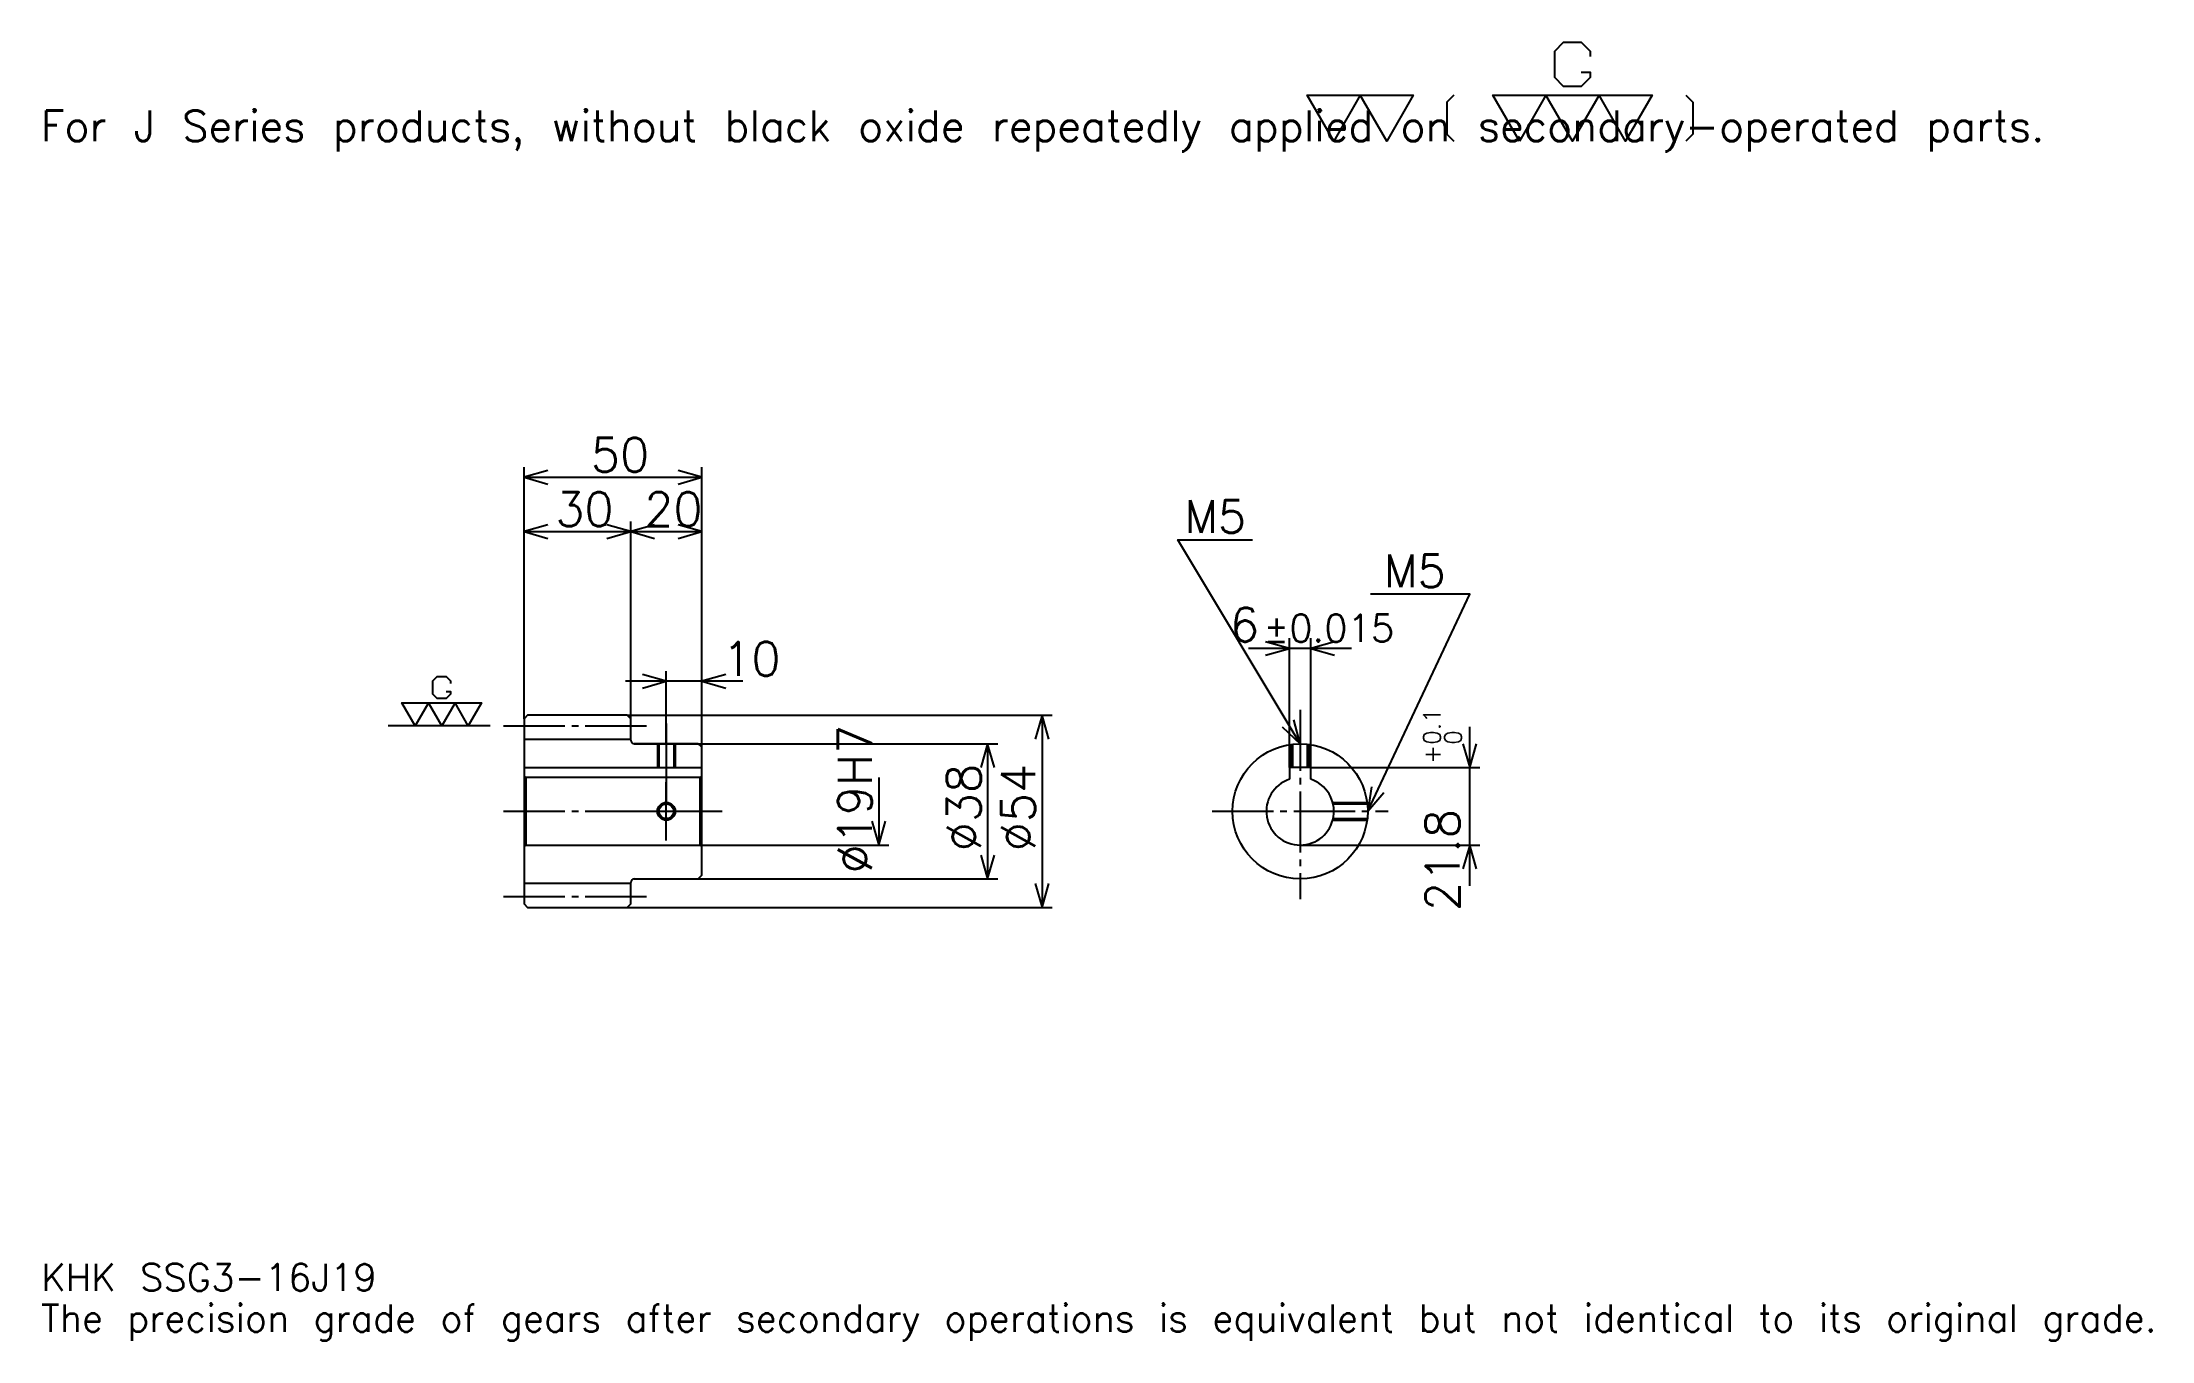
# Model space of a CAD drawing. Extents: x 19 to 613, y 7 to 372.
import ezdxf

# ---------------------------------------------------------------- set-up
doc = ezdxf.new("R2010")
doc.units = 0
doc.linetypes.add('DASHDOT', pattern=[22.95652, 17.217391, -1.913043, 1.913043, -1.913043])
doc.layers.get('0').update_dxf_attribs({"linetype": 'CONTINUOUS'})
doc.layers.add('DASHDOT', color=6, linetype='DASHDOT')
doc.styles.add('KANJI', font='TXT', dxfattribs={"bigfont": 'BIGFONT'})

msp = doc.modelspace()

# ---------------------------------------------------------------- linework, layer by layer
at = {"color": 5}
for p, q in [((154.956528, 182.913055), (154.956528, 252.739136)), ((154.956528, 249.869568), (204.956528, 249.869568)), ((204.956528, 182.913055), (204.956528, 252.739136)), ((184.956528, 182.913055), (184.956528, 237.434799)), ((154.956528, 234.565231), (184.956528, 234.565231)), ((184.956528, 234.565231), (204.956528, 234.565231)), ((387.652161, 201.695663), (358.695679, 201.695663)), ((370.17392, 168.213058), (370.17392, 204.565231)), ((376.17392, 168.213058), (376.17392, 204.565231)), ((216.434784, 192.478271), (183.478271, 192.478271)), ((194.956528, 182.913055), (194.956528, 195.347839)), ((154.956528, 181.913055), (154.956528, 182.913055)), ((183.956528, 182.913055), (204.956528, 182.913055)), ((184.956528, 181.913055), (184.956528, 182.913055)), ((194.956528, 174.913055), (194.956528, 182.913055)), ((194.956528, 174.913055), (194.956528, 182.913055)), ((204.956528, 182.913055), (303.478271, 182.913055)), ((204.956528, 173.913055), (204.956528, 182.913055)), ((300.608704, 182.913055), (300.608704, 128.913055)), ((420.869568, 134.934799), (420.869568, 179.691315)), ((185.956528, 174.913055), (204.956528, 174.913055)), ((204.956528, 174.913055), (288.17392, 174.913055)), ((285.304352, 174.913055), (285.304352, 136.913055)), ((376.17392, 168.213058), (423.739136, 168.213058)), ((254.695663, 165.413055), (254.695663, 146.413055)), ((204.956528, 146.413055), (257.565247, 146.413055)), ((373.17392, 146.413055), (423.739136, 146.413055)), ((185.956528, 136.913055), (204.956528, 136.913055)), ((204.956528, 136.913055), (288.17392, 136.913055)), ((183.956528, 128.913055), (204.956528, 128.913055)), ((204.956528, 128.913055), (303.478271, 128.913055))]:
    msp.add_line(p, q, dxfattribs=at)
at = {"color": 7}
msp.add_line((145.391312, 179.913055), (116.695663, 179.913055), dxfattribs=at)
at = {"color": 4}
for p, q in [((154.956528, 176.163055), (184.956528, 176.163055)), ((154.956528, 168.213058), (204.956528, 168.213058)), ((155.456528, 165.413055), (155.456528, 146.413055)), ((204.456528, 165.413055), (204.956528, 165.913055)), ((204.456528, 146.413055), (204.956528, 145.913055)), ((154.956528, 135.663055), (184.956528, 135.663055))]:
    msp.add_line(p, q, dxfattribs=at)
at = {"color": 7}
for points in [[(452.243469, 363.746094), (454.730438, 363.746094), (454.730438, 362.253937), (452.243469, 359.766968), (447.269562, 359.766968), (444.782623, 362.253937), (444.782623, 369.714783), (447.269562, 372.201752), (452.243469, 372.201752), (454.730438, 369.714783), (454.730438, 368.222626)], [(382.608704, 344.347839), (375.147827, 357.280029), (404.991302, 357.280029), (397.530457, 344.347839), (390.06958, 357.280029), (382.608704, 344.347839)], [(416.431305, 357.280029), (414.441742, 355.290436), (414.441742, 346.337402), (416.431305, 344.347839)], [(434.834778, 344.347839), (427.373932, 357.280029), (472.13916, 357.280029), (464.678284, 344.347839), (457.217407, 357.280029), (449.756531, 344.347839), (442.295654, 357.280029), (434.834778, 344.347839)], [(481.589569, 357.280029), (483.579132, 355.290436), (483.579132, 346.337402), (481.589569, 344.347839)], [(133.052185, 189.612183), (134.295654, 189.612183), (134.295654, 188.866104), (133.052185, 187.62262), (130.565216, 187.62262), (129.321747, 188.866104), (129.321747, 192.596527), (130.565216, 193.840012), (133.052185, 193.840012), (134.295654, 192.596527), (134.295654, 191.850449)], [(124.347832, 179.913055), (120.617401, 186.37915), (143, 186.37915), (139.269577, 179.913055), (135.539139, 186.37915), (131.808701, 179.913055), (128.078262, 186.37915), (124.347832, 179.913055)]]:
    msp.add_lwpolyline(points, dxfattribs=at)
at = {"color": 5}
for points in [[(161.652176, 251.782623), (154.956528, 249.869568), (161.652176, 247.956543)], [(198.26088, 247.956543), (204.956528, 249.869568), (198.26088, 251.782623)], [(161.652176, 236.478271), (154.956528, 234.565231), (161.652176, 232.652191)], [(178.26088, 232.652191), (184.956528, 234.565231), (178.26088, 236.478271)], [(191.652176, 236.478271), (184.956528, 234.565231), (191.652176, 232.652191)], [(198.26088, 232.652191), (204.956528, 234.565231), (198.26088, 236.478271)], [(373.17392, 174.913055), (338.739136, 232.304352), (359.782593, 232.304352)], [(392.17392, 155.913055), (420.869568, 217.000015), (392.939148, 217.000015)], [(363.478271, 199.782623), (370.17392, 201.695663), (363.478271, 203.608704)], [(382.869568, 203.608704), (376.17392, 201.695663), (382.869568, 199.782623)], [(188.26088, 190.565231), (194.956528, 192.478271), (188.26088, 194.391312)], [(211.652176, 194.391312), (204.956528, 192.478271), (211.652176, 190.565231)], [(302.521729, 176.217407), (300.608704, 182.913055), (298.695679, 176.217407)], [(368.088623, 179.670273), (373.17392, 174.913055), (371.369446, 181.638779)], [(287.217407, 168.217407), (285.304352, 174.913055), (283.391296, 168.217407)], [(418.956543, 174.908707), (420.869568, 168.213058), (422.782654, 174.908707)], [(393.289246, 162.786743), (392.17392, 155.913055), (396.752258, 161.159973)], [(252.782623, 153.108704), (254.695663, 146.413055), (256.608704, 153.108704)], [(283.391296, 143.608704), (285.304352, 136.913055), (287.217407, 143.608704)], [(422.782654, 139.717407), (420.869568, 146.413055), (418.956543, 139.717407)], [(298.695679, 135.608704), (300.608704, 128.913055), (302.521729, 135.608704)]]:
    msp.add_lwpolyline(points, dxfattribs=at)
at = {"color": 4}
for points in [[(184.956528, 175.913055), (184.956528, 181.913055), (183.956528, 182.913055), (155.956528, 182.913055), (154.956528, 181.913055), (154.956528, 145.913055)], [(185.956528, 136.913055), (203.956528, 136.913055), (204.956528, 137.913055), (204.956528, 173.913055), (203.956528, 174.913055), (185.956528, 174.913055)], [(192.456528, 174.913055), (192.456528, 168.213058)], [(192.891525, 174.913055), (192.891525, 168.213058)], [(197.02153, 174.913055), (197.02153, 168.213058)], [(197.456528, 174.913055), (197.456528, 168.213058)], [(370.67392, 168.213058), (370.67392, 174.747864)], [(371.108917, 168.213058), (371.108917, 174.800507)], [(375.238922, 168.213058), (375.238922, 174.800507)], [(375.67392, 168.213058), (375.67392, 174.747864)], [(376.17392, 164.926941), (376.17392, 168.213058), (370.17392, 168.213058), (370.17392, 164.926941)], [(154.956528, 145.913055), (155.456528, 146.413055), (204.456528, 146.413055), (204.456528, 165.413055), (155.456528, 165.413055), (154.956528, 165.913055)], [(382.33905, 158.413055), (392.008728, 158.413055)], [(382.446777, 157.978058), (392.061371, 157.978058)], [(382.33905, 153.413055), (392.008728, 153.413055)], [(382.446777, 153.848053), (392.061371, 153.848053)], [(154.956528, 145.913055), (154.956528, 129.913055), (155.956528, 128.913055), (183.956528, 128.913055), (184.956528, 129.913055), (184.956528, 135.913055)]]:
    msp.add_lwpolyline(points, dxfattribs=at)
for centre, radius in [((373.17392, 155.913055), 19), ((194.956528, 155.913055), 2.065)]:
    msp.add_circle(centre, radius, dxfattribs=at)
at = {"color": 7}
msp.add_circle((194.956528, 155.913055), 2.5, dxfattribs=at)
at = {"color": 4}
for centre, radius, start, end in [((185.956528, 175.913055), 1, 180, 270), ((373.17392, 155.913055), 9.5, 108.408480326, 71.591519674), ((185.956528, 135.913055), 1, 90, 180)]:
    msp.add_arc(centre, radius, start, end, dxfattribs=at)
at = {"layer": 'DASHDOT', "color": 7}
for p, q in [((373.17392, 184.478271), (373.17392, 131.17392)), ((149.217392, 179.913055), (190.695663, 179.913055)), ((194.956528, 174.913055), (194.956528, 155.913055)), ((149.217392, 155.913055), (210.695663, 155.913055)), ((348.434784, 155.913055), (397.913055, 155.913055)), ((149.217392, 131.913055), (190.695663, 131.913055))]:
    msp.add_line(p, q, dxfattribs=at)
for points in [[(194.956528, 180.652191), (194.956528, 162.473923)], [(194.956528, 147.67392), (194.956528, 164.152191)], [(186.717392, 155.913055), (203.195663, 155.913055)]]:
    msp.add_lwpolyline(points, dxfattribs=at)

# ---------------------------------------------------------------- texts
at = {"color": 7, "style": 'KANJI'}
for s, height, p in [('For J Series products, without black oxide repeatedly applied on secondary-operated parts.', 8.608696, (19.130434, 344.347839)), ('50', 9.565217, (173.739136, 251.400009)), ('30', 9.565217, (163.739136, 236.095673)), ('20', 9.565217, (188.739136, 236.095673)), ('M5', 9.182609, (340.652161, 234.217407)), ('M5', 9.182609, (396.765228, 218.913055)), ('6', 9.565217, (353.429413, 203.608704)), ('%%p0.015', 7.652174, (362.897827, 203.608704)), ('10', 9.565217, (210.695663, 194.008698)), ('KHK SSG3-16J19', 7.652174, (19.130434, 21.043478)), ('The precision grade of gears after secondary operations is equivalent but not identical to its original grade.', 7.652174, (19.130434, 9.565217))]:
    msp.add_text(s, height=height, dxfattribs=at).set_placement(p)
for s, height, p in [('%%c19H7', 9.565217, (252.782623, 138.456528)), ('0.1', 4.782609, (412.643494, 174.617767)), ('0', 4.782609, (418.573914, 174.617767)), ('+', 4.782609, (412.643494, 169.261246)), ('%%c38', 9.565217, (283.391296, 144.67392)), ('%%c54', 9.565217, (298.695679, 144.67392)), ('21.8', 9.565217, (418, 127.859192))]:
    msp.add_text(s, height=height, rotation=90, dxfattribs=at).set_placement(p)

doc.saveas('drawing.dxf')
